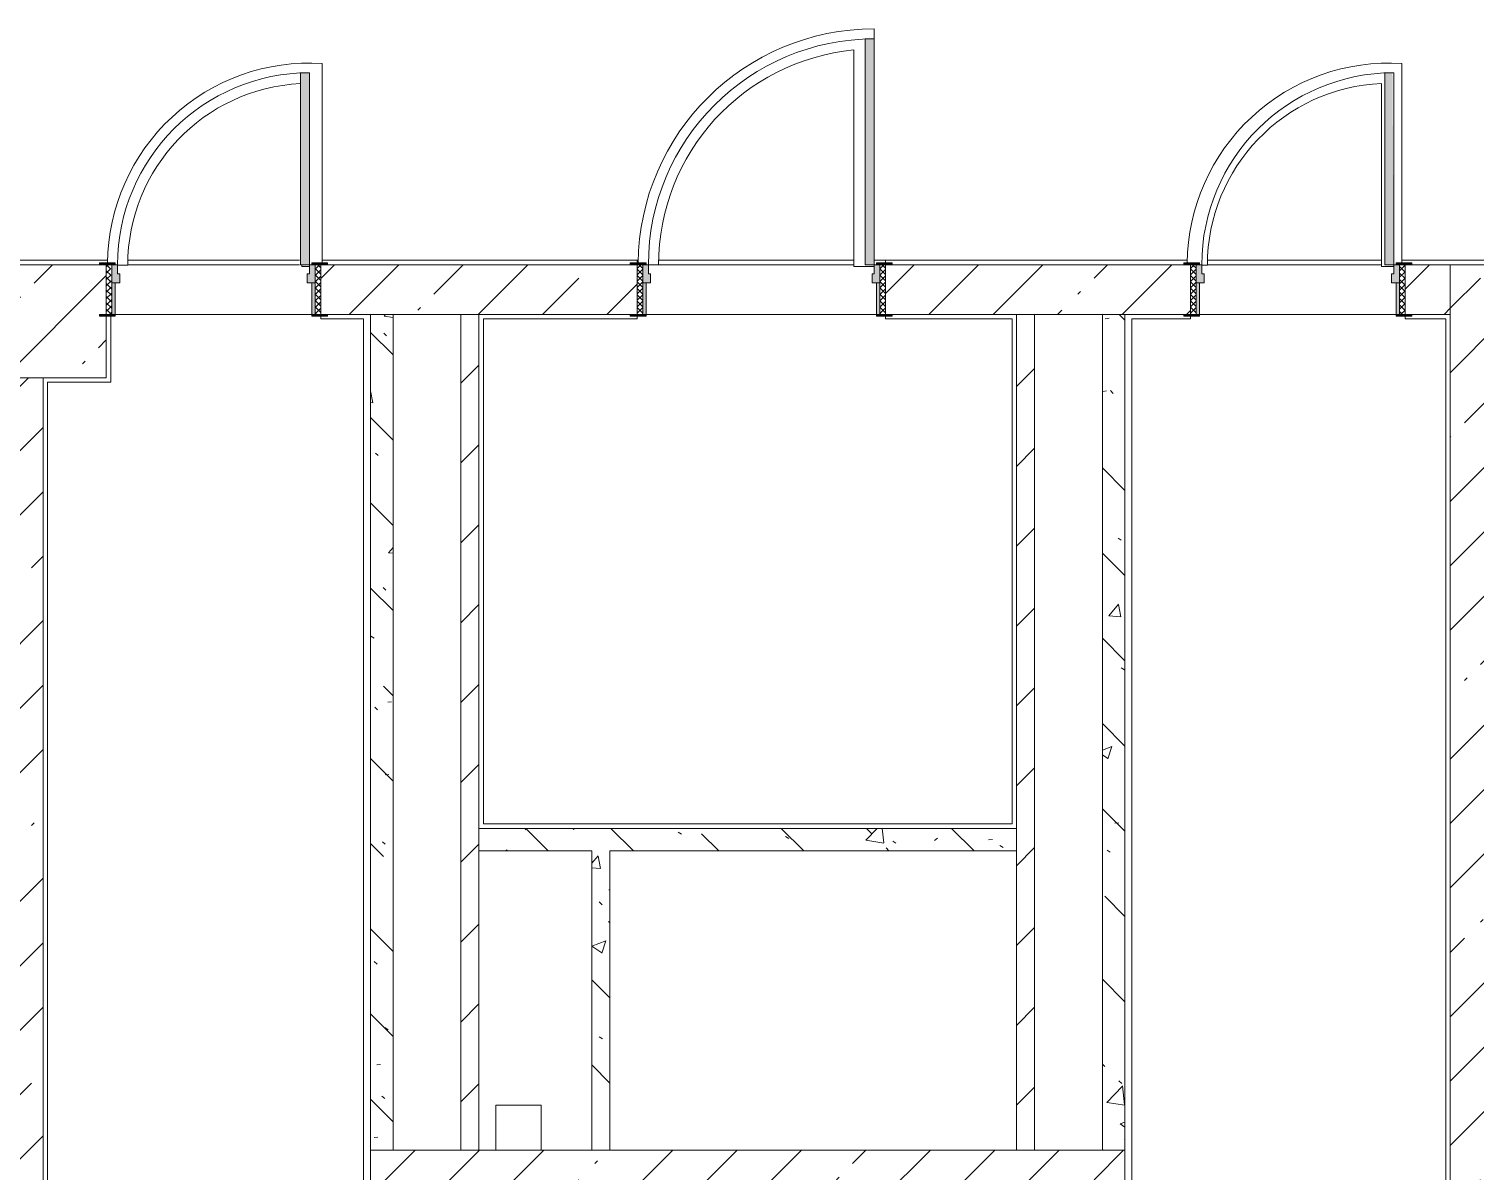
# Model space of a CAD drawing. Header units: millimetres. Extents: x 81711 to 274967, y -8553 to 29000.
# Drawn here: x 213524 to 219927, y 3888 to 8944 of the extents above; entities that cross this region are included whole.
import ezdxf

# ---------------------------------------------------------------- set-up
doc = ezdxf.new("R2010")
doc.units = ezdxf.units.MM
for name, color, linetype, lineweight, true_color in [('A-DOOR-5', 7, 'Continuous', 5, 0xe2e2e2), ('A-DOOR-6', 7, 'Continuous', 5, 0xaaaaaa), ('A-DOOR-FRAM-3', 7, 'Continuous', 5, 0xe2e2e2), ('A-DOOR-FRAM-4', 7, 'Continuous', 5, 0xaaaaaa), ('A-FLOR-2', 7, 'Continuous', 5, 0xaaaaaa), ('I-WALL-29', 7, 'Continuous', 5, 0x787878)]:
    doc.layers.add(name, color=color, linetype=linetype, lineweight=lineweight, true_color=true_color)
for name, color, linetype, lineweight in [('A-WALL', 7, 'Continuous', 9), ('I-WALL-27', 7, 'Continuous', 5), ('S-COLS-1', 7, 'Continuous', 5)]:
    doc.layers.add(name, color=color, linetype=linetype, lineweight=lineweight)
pattern_1 = [(45, (147956.67, 0), (-285.1231, 285.1231), []), (45, (148241.8, 0), (-285.1231, 285.1231), [504.031, -100.806, 16.764, -84.042])]
pattern_2 = [(45, (147956.67, 0), (-176.7767, 176.7767), [])]
pattern_3 = [(135, (147956.67, 0), (-377.1708, -377.1708), [533.4, -88.9, 17.78, -88.9]), (135, (147956.67, 376.94), (-377.1708, -377.1708), []), (50, (147956.67, 0), (637.6445, -55.7866), [66.675, -733.425]), (355, (147956.7, 0), (-123.3494, 668.699), [53.34, -586.74]), (100.451, (148009.8, -4.65), (514.299, 612.908), [56.665, -623.315]), (46.184, (147956.7, 177.8), (948.7764, -147.15), [100.012, -1100.137]), (96.636, (148035.7, 165.5), (830.909, 865.997), [84.998, -934.973]), (351.184, (147956.7, 177.8), (830.918, 865.988), [80.01, -880.11]), (21, (148045.57, 133.35), (530.6506, -357.9283), [66.675, -733.425]), (326, (148045.6, 133.35), (216.308, 644.6585), [53.34, -586.74]), (71.451, (148089.8, 103.5), (746.9596, 286.7243), [56.665, -623.315]), (37.5, (147956.67, 0), (10.8105, 295.9426), [16.764, -562.864, 16.764, -578.866, -588.962]), (37.5, (147956.67, 0), (10.8105, 295.9426), [-1175.258, 16.764, -572.198]), (7.5, (147956.67, 0), (233.8692, 350.6318), [16.764, -322.834, 16.764, -549.529, -224.472]), (7.5, (147956.67, 0), (233.8692, 350.6318), [-905.891, 16.764, -207.708]), (327.5, (147758.43, 0), (474.5678, -20.0513), [16.764, -205.486, 16.764, -676.656, -920.115]), (327.5, (147758.43, 0), (474.5678, -20.0513), [-915.67, 16.764, -903.351]), (317.5, (147669.53, 0), (518.4522, 88.9934), [16.764, -272.161, 16.764, -443.738, -653.415]), (317.5, (147669.53, 0), (518.4522, 88.9934), [-749.427, 16.764, -636.651])]
pattern_4 = [(135, (1826.41, 174.685), (-14.14214, -14.14214), []), (225, (1826.41, 174.685), (14.14214, -14.14214), [])]
pattern_5 = [(45, (-296.384, 174.685), (-14.1421, 14.1421), []), (135, (-296.384, 174.685), (-14.1421, -14.1421), [])]

# ---------------------------------------------------------------- blocks, each defined once
blk = doc.blocks.new('BSC_Колонна _Прямоугольная - 500х500-V80-1_5_3_птичка')
at = {"layer": 'S-COLS-1'}
h = blk.add_hatch(dxfattribs=at)
h.set_pattern_fill('FP_91', color=256, style=0, pattern_type=2)
h.set_pattern_definition([(45, (-65660, -7650), (-285.1231, 285.1231), []), (45, (-65374.88, -7650), (-285.1231, 285.1231), [504.031, -100.806, 16.764, -84.042])])
h.paths.add_polyline_path([(-30, -250), (250, -250), (250, 22), (220, 22), (220, 30), (250, 30), (250, 250), (-250, 250), (-250, -250)])
for p, q in [((220, 250), (-250, 250)), ((-250, 250), (-250, -250)), ((250, -250), (250, 22)), ((-250, -250), (250, -250))]:
    blk.add_line(p, q, dxfattribs=at)
blk = doc.blocks.new('110_Дверь_СКБ_1Ст_Внутренняя1 - Д-7_л__950x2100h_Туалет-21784696-1_5_3_птичка')
at = {"layer": 'A-DOOR-5'}
h = blk.add_hatch(color=256, dxfattribs=at)
h.paths.add_polyline_path([(-422.5, 30), (-402.5, 30), (-402.5, 70), (-412.5, 70), (-412.5, 110), (-437.5, 108), (-437.5, 30)])
h.paths.add_polyline_path([(447.5, 30), (462.5, 30), (462.5, 110), (437.5, 110), (437.5, 70), (427.5, 70), (427.5, 30), (437.5, 30)])
at = {"layer": 'A-DOOR-6'}
h = blk.add_hatch(dxfattribs=at)
h.set_pattern_fill('FP_25', color=256, style=0, pattern_type=2)
h.set_pattern_definition(pattern_4)
h.paths.add_polyline_path([(473.5, -110), (487.5, -110), (487.5, 110), (462.5, 110), (462.5, -110)])
at = {"layer": 'A-DOOR-FRAM-3'}
for points in [[(437.5, 110), (431.8, 960), (397.5, 960), (397.5, 110)], [(-462.5, 110), (-422.5, 110), (-422.5, 118), (-492.5, 117.6), (-492.5, 110), (-477.4, 110)], [(487.5, 110), (517.5, 110), (517.5, 118), (447.5, 118), (447.5, 110), (473.5, 110)], [(-422.5, -110), (-422.5, 30), (-437.5, 30), (-437.5, -110)], [(462.5, -110), (462.5, 30), (447.5, 30), (447.5, -110)], [(-462.5, -118), (-422.5, -118), (-422.5, -110), (-492.5, -110), (-492.5, -118)], [(517.5, -118), (517.5, -110), (447.5, -110), (447.5, -118), (487.5, -118)]]:
    blk.add_hatch(color=256, dxfattribs=at).paths.add_polyline_path(points)
at = {"layer": 'A-DOOR-FRAM-4'}
h = blk.add_hatch(dxfattribs=at)
h.set_pattern_fill('FP_26', color=256, style=0, pattern_type=2)
h.set_pattern_definition(pattern_5)
h.paths.add_polyline_path([(-462.5, -110), (-437.5, -110), (-437.5, 110), (-462.5, 108)])
at = {"layer": 'A-DOOR-6'}
for p, q in [((437.5, 960), (397.5, 960)), ((397.5, 960), (397.5, 110)), ((437.5, 110), (437.5, 960)), ((397.5, 110), (437.5, 110))]:
    blk.add_line(p, q, dxfattribs=at)
blk.add_arc((437.5, 110), 850, 90, 180, dxfattribs=at)
at = {"layer": 'A-DOOR-FRAM-4'}
for p, q in [((-422.5, 118), (-492.5, 118)), ((-492.5, 118), (-492.5, 110)), ((-492.5, 110), (-422.5, 110)), ((-437.5, 110), (-462.5, 110)), ((-462.5, 110), (-462.5, -110)), ((-412.5, 110), (-437.5, 110)), ((-437.5, 110), (-437.5, 30)), ((-437.5, -110), (-437.5, 110)), ((-422.5, 110), (-437.5, 110)), ((-437.5, 110), (-437.5, 109)), ((-437.5, 109), (-422.5, 109)), ((-422.5, 110), (-422.5, 118)), ((-422.5, 109), (-422.5, 110)), ((-412.5, 70), (-412.5, 110)), ((-402.5, 70), (-412.5, 70)), ((-402.5, 30), (-402.5, 70)), ((437.5, 70), (427.5, 70)), ((427.5, 70), (427.5, 30)), ((437.5, 110), (437.5, 70)), ((462.5, 110), (437.5, 110)), ((517.5, 118), (447.5, 118)), ((447.5, 118), (447.5, 110)), ((462.5, 110), (447.5, 110)), ((447.5, 110), (447.5, 109)), ((447.5, 110), (517.5, 110)), ((447.5, 109), (462.5, 109)), ((462.5, 30), (462.5, 110)), ((487.5, 110), (462.5, 110)), ((462.5, 110), (462.5, -110)), ((462.5, 109), (462.5, 110)), ((487.5, -110), (487.5, 110)), ((517.5, 110), (517.5, 118)), ((-437.5, 30), (-402.5, 30)), ((-422.5, 30), (-437.5, 30)), ((-437.5, 30), (-437.5, -110)), ((-422.5, -110), (-422.5, 30)), ((427.5, 30), (462.5, 30)), ((462.5, 30), (447.5, 30)), ((447.5, 30), (447.5, -110)), ((462.5, -110), (462.5, 30)), ((-422.5, -110), (-492.5, -110)), ((-492.5, -110), (-492.5, -118)), ((-492.5, -118), (-422.5, -118)), ((-462.5, -110), (-437.5, -110)), ((-437.5, -110), (-422.5, -110)), ((-422.5, -118), (-422.5, -110)), ((447.5, -110), (462.5, -110)), ((517.5, -110), (447.5, -110)), ((447.5, -110), (447.5, -118)), ((447.5, -118), (517.5, -118)), ((462.5, -110), (487.5, -110)), ((517.5, -118), (517.5, -110))]:
    blk.add_line(p, q, dxfattribs=at)
blk = doc.blocks.new('110_Дверь_СКБ_1Ст_Внутренняя1 - Д-7_л__950x2100h_Туалет-V125-1_5_3_птичка')
at = {"layer": 'A-DOOR-5'}
h = blk.add_hatch(color=256, dxfattribs=at)
h.paths.add_polyline_path([(447.5, 30), (462.5, 30), (462.5, 110), (437.5, 110), (437.5, 70), (427.5, 70), (427.5, 30), (437.5, 30)])
h.paths.add_polyline_path([(-422.5, 30), (-402.5, 30), (-402.5, 70), (-412.5, 70), (-412.5, 110), (-437.5, 108), (-437.5, 30)])
at = {"layer": 'A-DOOR-6'}
h = blk.add_hatch(dxfattribs=at)
h.set_pattern_fill('FP_25', color=256, style=0, pattern_type=2)
h.set_pattern_definition(pattern_4)
h.paths.add_polyline_path([(487.5, -110), (487.5, 110), (462.5, 110), (462.5, -110)])
at = {"layer": 'A-DOOR-FRAM-3'}
for points in [[(397.5, 110), (437.5, 110), (437.5, 960), (397.5, 960), (397.5, 130)], [(-437.5, 110), (-422.5, 110), (-422.5, 118), (-492.5, 118), (-492.5, 110), (-442.5, 110)], [(492.7, 110), (517.5, 110), (517.5, 118), (447.5, 118), (447.5, 110), (487.5, 110)], [(-422.5, -110), (-422.5, 30), (-437.5, 30), (-437.5, -110)], [(462.5, -110), (462.5, 30), (447.5, 30), (447.5, -110)], [(-442.5, -118), (-422.5, -118), (-422.5, -110), (-492.5, -110), (-492.5, -118), (-462.5, -118)], [(447.5, -118), (517.5, -118), (517.5, -110), (447.5, -110)]]:
    blk.add_hatch(color=256, dxfattribs=at).paths.add_polyline_path(points)
at = {"layer": 'A-DOOR-FRAM-4'}
h = blk.add_hatch(dxfattribs=at)
h.set_pattern_fill('FP_26', color=256, style=0, pattern_type=2)
h.set_pattern_definition(pattern_5)
h.paths.add_polyline_path([(-462.5, -110), (-437.5, -110), (-442.5, 110), (-462.5, 110)])
at = {"layer": 'A-DOOR-6'}
for p, q in [((437.5, 960), (397.5, 960)), ((397.5, 960), (397.5, 110)), ((437.5, 110), (437.5, 960)), ((397.5, 110), (437.5, 110))]:
    blk.add_line(p, q, dxfattribs=at)
blk.add_arc((437.5, 110), 850, 90, 180, dxfattribs=at)
at = {"layer": 'A-DOOR-FRAM-4'}
for p, q in [((-422.5, 118), (-492.5, 118)), ((-492.5, 118), (-492.5, 110)), ((-492.5, 110), (-422.5, 110)), ((-437.5, 110), (-462.5, 110)), ((-462.5, 110), (-462.5, -110)), ((-412.5, 110), (-437.5, 110)), ((-437.5, 110), (-437.5, 30)), ((-437.5, -110), (-437.5, 110)), ((-422.5, 110), (-437.5, 110)), ((-437.5, 110), (-437.5, 109)), ((-437.5, 109), (-422.5, 109)), ((-422.5, 110), (-422.5, 118)), ((-422.5, 109), (-422.5, 110)), ((-412.5, 70), (-412.5, 110)), ((-402.5, 70), (-412.5, 70)), ((-402.5, 30), (-402.5, 70)), ((437.5, 70), (427.5, 70)), ((427.5, 70), (427.5, 30)), ((437.5, 110), (437.5, 70)), ((462.5, 110), (437.5, 110)), ((517.5, 118), (447.5, 118)), ((447.5, 118), (447.5, 110)), ((462.5, 110), (447.5, 110)), ((447.5, 110), (447.5, 109)), ((447.5, 110), (517.5, 110)), ((447.5, 109), (462.5, 109)), ((462.5, 30), (462.5, 110)), ((487.5, 110), (462.5, 110)), ((462.5, 110), (462.5, -110)), ((462.5, 109), (462.5, 110)), ((487.5, -110), (487.5, 110)), ((517.5, 110), (517.5, 118)), ((-437.5, 30), (-402.5, 30)), ((-422.5, 30), (-437.5, 30)), ((-437.5, 30), (-437.5, -110)), ((-422.5, -110), (-422.5, 30)), ((427.5, 30), (462.5, 30)), ((462.5, 30), (447.5, 30)), ((447.5, 30), (447.5, -110)), ((462.5, -110), (462.5, 30)), ((-422.5, -110), (-492.5, -110)), ((-492.5, -110), (-492.5, -118)), ((-492.5, -118), (-422.5, -118)), ((-462.5, -110), (-437.5, -110)), ((-437.5, -110), (-422.5, -110)), ((-422.5, -118), (-422.5, -110)), ((447.5, -110), (462.5, -110)), ((517.5, -110), (447.5, -110)), ((447.5, -110), (447.5, -118)), ((447.5, -118), (517.5, -118)), ((462.5, -110), (487.5, -110)), ((517.5, -118), (517.5, -110))]:
    blk.add_line(p, q, dxfattribs=at)
blk = doc.blocks.new('110_Дверь_СКБ_1Ст_Внутренняя1 - Д-4 _л_ 1100x2100h_су мгн-32399982-1_5_3_птичка')
at = {"layer": 'A-DOOR-5'}
h = blk.add_hatch(color=256, dxfattribs=at)
h.paths.add_polyline_path([(537.5, 30), (537.5, 110), (512.5, 110), (512.5, 70), (502.5, 70), (502.5, 30), (522.5, 30)])
h.paths.add_polyline_path([(-512.5, 30), (-477.5, 30), (-477.5, 70), (-487.5, 70), (-487.5, 110), (-512.5, 109)])
at = {"layer": 'A-DOOR-6'}
h = blk.add_hatch(dxfattribs=at)
h.set_pattern_fill('FP_131', color=256, style=0, pattern_type=2)
h.set_pattern_definition([(135, (1751.41, 174.685), (-14.14214, -14.14214), []), (225, (1751.41, 174.685), (14.14214, -14.14214), [])])
h.paths.add_polyline_path([(537.5, -110), (562.5, -110), (562.5, 110), (537.5, 110), (537.5, 102.9)])
at = {"layer": 'A-DOOR-FRAM-3'}
for points in [[(511.8, 110), (512.5, 110), (512.5, 1110), (472.5, 1110), (472.5, 110)], [(-526.8, 110), (-497.5, 110), (-497.5, 118), (-567.5, 118), (-567.5, 110), (-532.4, 110)], [(592.5, 110), (592.5, 118), (522.5, 118), (522.5, 110), (562.5, 110)], [(-497.5, -110), (-497.5, 30), (-512.5, 30), (-512.5, -110)], [(537.5, -110), (537.5, 30), (522.5, 30), (522.5, -110)], [(-533.8, -118), (-497.5, -118), (-497.5, -110), (-567.5, -110), (-567.5, -118), (-537.5, -118)], [(562.5, -118), (592.5, -118), (592.5, -110), (522.5, -110), (522.5, -118), (537.5, -118)]]:
    blk.add_hatch(color=256, dxfattribs=at).paths.add_polyline_path(points)
at = {"layer": 'A-DOOR-FRAM-4'}
h = blk.add_hatch(dxfattribs=at)
h.set_pattern_fill('FP_132', color=256, style=0, pattern_type=2)
h.set_pattern_definition([(45, (-371.384, 174.685), (-14.1421, 14.1421), []), (135, (-371.384, 174.685), (-14.1421, -14.1421), [])])
h.paths.add_polyline_path([(-532.5, -110), (-512.5, -110), (-512.5, 110), (-537.5, 110), (-537.5, -110)])
at = {"layer": 'A-DOOR-6'}
for p, q in [((512.5, 1110), (472.5, 1110)), ((472.5, 1110), (472.5, 110)), ((512.5, 110), (512.5, 1110)), ((472.5, 110), (512.5, 110))]:
    blk.add_line(p, q, dxfattribs=at)
blk.add_arc((512.5, 110), 1000, 90, 180, dxfattribs=at)
at = {"layer": 'A-DOOR-FRAM-4'}
for p, q in [((-497.5, 118), (-567.5, 118)), ((-567.5, 118), (-567.5, 110)), ((-567.5, 110), (-497.5, 110)), ((-512.5, 110), (-537.5, 110)), ((-537.5, 110), (-537.5, -110)), ((-487.5, 110), (-512.5, 110)), ((-512.5, 110), (-512.5, 30)), ((-512.5, -110), (-512.5, 110)), ((-497.5, 110), (-512.5, 110)), ((-512.5, 110), (-512.5, 109)), ((-512.5, 109), (-497.5, 109)), ((-497.5, 110), (-497.5, 118)), ((-497.5, 109), (-497.5, 110)), ((-487.5, 70), (-487.5, 110)), ((-477.5, 70), (-487.5, 70)), ((-477.5, 30), (-477.5, 70)), ((512.5, 70), (502.5, 70)), ((502.5, 70), (502.5, 30)), ((512.5, 110), (512.5, 70)), ((537.5, 110), (512.5, 110)), ((592.5, 118), (522.5, 118)), ((522.5, 118), (522.5, 110)), ((537.5, 110), (522.5, 110)), ((522.5, 110), (522.5, 109)), ((522.5, 110), (592.5, 110)), ((522.5, 109), (537.5, 109)), ((537.5, 30), (537.5, 110)), ((562.5, 110), (537.5, 110)), ((537.5, 110), (537.5, -110)), ((537.5, 109), (537.5, 110)), ((562.5, -110), (562.5, 110)), ((592.5, 110), (592.5, 118)), ((-512.5, 30), (-477.5, 30)), ((-497.5, 30), (-512.5, 30)), ((-512.5, 30), (-512.5, -110)), ((-497.5, -110), (-497.5, 30)), ((502.5, 30), (537.5, 30)), ((537.5, 30), (522.5, 30)), ((522.5, 30), (522.5, -110)), ((537.5, -110), (537.5, 30)), ((-497.5, -110), (-567.5, -110)), ((-567.5, -110), (-567.5, -118)), ((-567.5, -118), (-497.5, -118)), ((-537.5, -110), (-512.5, -110)), ((-512.5, -110), (-497.5, -110)), ((-497.5, -118), (-497.5, -110)), ((522.5, -110), (537.5, -110)), ((592.5, -110), (522.5, -110)), ((522.5, -110), (522.5, -118)), ((522.5, -118), (592.5, -118)), ((537.5, -110), (562.5, -110)), ((592.5, -118), (592.5, -110))]:
    blk.add_line(p, q, dxfattribs=at)

msp = doc.modelspace()

# ---------------------------------------------------------------- hatches: boundary and pattern name
at = {"layer": 'I-WALL-27'}
h = msp.add_hatch(dxfattribs=at)
h.set_pattern_fill('FP_74', color=256, style=0, pattern_type=2)
h.set_pattern_definition(pattern_1)
h.paths.add_polyline_path([(217316.7, 7680), (218666.7, 7680), (218666.7, 7900), (217316.7, 7900)])
h.paths.add_polyline_path([(219816.7, 7680), (219816.7, 7900), (219616.7, 7900), (219616.7, 7680), (219646.7, 7680)])
h.paths.add_polyline_path([(214846.7, 7680), (216216.7, 7680), (216216.7, 7900), (214816.7, 7900), (214816.7, 7680), (214822.7, 7680)])
h = msp.add_hatch(dxfattribs=at)
h.set_pattern_fill('FP_74', color=256, style=0, pattern_type=2)
h.set_pattern_definition(pattern_1)
h.paths.add_polyline_path([(220036.7, -100), (220036.7, 7900), (219816.7, 7900), (219816.7, -100)])
h = msp.add_hatch(dxfattribs=at)
h.set_pattern_fill('FP_110', color=256, style=0, pattern_type=2)
h.set_pattern_definition(pattern_2)
h.paths.add_polyline_path([(215436.7, 3980), (215516.7, 3980), (215516.7, 7680), (215436.7, 7680), (215436.7, 4069.5)])
h = msp.add_hatch(dxfattribs=at)
h.set_pattern_fill('FP_110', color=256, style=0, pattern_type=2)
h.set_pattern_definition(pattern_2)
h.paths.add_polyline_path([(217976.7, 3980), (217976.7, 7680), (217896.7, 7680), (217896.7, 3980)])
h = msp.add_hatch(dxfattribs=at)
h.set_pattern_fill('FP_74', color=256, style=0, pattern_type=2)
h.set_pattern_definition(pattern_1)
h.paths.add_polyline_path([(213586.7, 400), (213586.7, 7400), (213366.7, 7400), (213366.7, 400)])
h = msp.add_hatch(dxfattribs=at)
h.set_pattern_fill('FP_74', color=256, style=0, pattern_type=2)
h.set_pattern_definition(pattern_1)
h.paths.add_polyline_path([(215652.4, 3760), (218376.7, 3760), (218376.7, 3980), (215036.7, 3980), (215036.7, 3760), (215591.7, 3760)])
at = {"layer": 'I-WALL-29'}
h = msp.add_hatch(dxfattribs=at)
h.set_pattern_fill('FP_103', color=256, style=0, pattern_type=2)
h.set_pattern_definition(pattern_3)
h.paths.add_polyline_path([(215136.7, 3980), (215136.7, 7680), (215036.7, 7680), (215036.7, 3980)])
h = msp.add_hatch(dxfattribs=at)
h.set_pattern_fill('FP_103', color=256, style=0, pattern_type=2)
h.set_pattern_definition(pattern_3)
h.paths.add_polyline_path([(218376.7, 3980), (218376.7, 7680), (218276.7, 7680), (218276.7, 3980)])
h = msp.add_hatch(dxfattribs=at)
h.set_pattern_fill('FP_103', color=256, style=0, pattern_type=2)
h.set_pattern_definition(pattern_3)
h.paths.add_polyline_path([(215516.7, 5305), (217896.7, 5305), (217896.7, 5405), (215516.7, 5405)])
h = msp.add_hatch(dxfattribs=at)
h.set_pattern_fill('FP_103', color=256, style=0, pattern_type=2)
h.set_pattern_definition(pattern_3)
h.paths.add_polyline_path([(216096.7, 3980), (216096.7, 5305), (216016.7, 5305), (216016.7, 3980)])

# ---------------------------------------------------------------- linework, layer by layer
at = {"layer": 'A-FLOR-2'}
for p, q in [((217266.7, 8900), (217266.7, 8944)), ((217176.7, 8850.7), (217176.7, 7892.9)), ((214822.7, 7908), (214822.7, 8791.2)), ((219602.7, 7908), (219602.7, 8791.2)), ((219512.7, 8702.3), (219512.7, 7892.9)), ((186696.7, 7920), (213873, 7920)), ((213916.7, 7898), (213961.7, 7898)), ((214722.7, 7900), (213961.8, 7900)), ((213963, 7920), (214722.7, 7920)), ((214732.7, 7900), (214732.7, 7892.9)), ((214732.7, 7892.9), (214766.7, 7892.9)), ((214822.7, 7920), (216222.8, 7920)), ((216216.7, 7920), (216216.7, 7908)), ((216266.7, 7899), (216311.7, 7899)), ((216312.8, 7920), (217176.7, 7920)), ((217176.7, 7892.9), (217266.7, 7892.9)), ((218653, 7920), (217266.7, 7920)), ((217316.7, 7908), (217316.7, 7920)), ((218716.7, 7898), (218741.7, 7898)), ((218743, 7920), (219512.7, 7920)), ((219512.7, 7892.9), (219566.7, 7892.9)), ((219602.7, 7920), (220261.6, 7920)), ((213886.7, 7672), (213886.7, 7380)), ((214816.7, 7660), (214816.7, 7672)), ((215005.7, 7660), (214816.7, 7660)), ((215005.7, 7660), (215005.7, 3729)), ((216216.7, 7660), (215536.7, 7660)), ((215536.7, 7660), (215536.7, 5425)), ((216216.7, 7672), (216216.7, 7660)), ((217316.7, 7660), (217316.7, 7672)), ((217876.7, 7660), (217316.7, 7660)), ((217876.7, 5425), (217876.7, 7660)), ((218666.7, 7660), (218407.7, 7660)), ((218407.7, 2347.5), (218407.7, 7660)), ((218666.7, 7672), (218666.7, 7660)), ((219616.7, 7660), (219616.7, 7672)), ((219796.7, 7660), (219616.7, 7660)), ((219796.7, 515.6), (219796.7, 7660)), ((213886.7, 7380), (213606.7, 7380)), ((213606.7, 7380), (213606.7, 515.5)), ((215536.7, 5425), (217876.7, 5425)), ((215591.7, 3980), (215591.7, 4180)), ((215591.7, 4180), (215791.7, 4180)), ((215791.7, 4180), (215791.7, 3980))]:
    msp.add_line(p, q, dxfattribs=at)
for centre, radius, start, end in [((217266.7, 7899), 1045, 90, 179.50487), ((217266.7, 7900), 955, 95.40763, 180.06083), ((214766.7, 7898), 895, 86.41414, 179.35657), ((219546.7, 7898), 895, 86.41414, 179.35657), ((214766.7, 7898), 805, 92.85121, 180), ((219546.7, 7898), 805, 92.42307, 180)]:
    msp.add_arc(centre, radius, start, end, dxfattribs=at)
at = {"layer": 'A-WALL'}
for p, q in [((215136.7, 7680), (215036.7, 7680)), ((215516.7, 7680), (215436.7, 7680)), ((217976.7, 7680), (217896.7, 7680)), ((218376.7, 7680), (218276.7, 7680)), ((215516.7, 5405), (215516.7, 5305)), ((217896.7, 5305), (217896.7, 5405)), ((215036.7, 3980), (215136.7, 3980)), ((215436.7, 3980), (215516.7, 3980)), ((216016.7, 3980), (216096.7, 3980)), ((217896.7, 3980), (217976.7, 3980))]:
    msp.add_line(p, q, dxfattribs=at)
at = {"layer": 'I-WALL-27'}
for p, q in [((213961.8, 7900), (214722.7, 7900)), ((216186.7, 7900), (214846.7, 7900)), ((216310.9, 7900), (217176.7, 7900)), ((218636.7, 7900), (217346.7, 7900)), ((218741.8, 7900), (219512.7, 7900)), ((220206.7, 7900), (219646.7, 7900)), ((219816.7, 7900), (219816.7, 515.5)), ((214776.7, 7680), (213906.7, 7680)), ((214846.7, 7680), (215036.7, 7680)), ((215036.7, 7680), (215036.7, 3760)), ((215136.7, 7680), (215436.7, 7680)), ((215136.7, 3980), (215136.7, 7680)), ((215436.7, 7680), (215436.7, 3980)), ((215516.7, 7680), (216186.7, 7680)), ((215516.7, 5405), (215516.7, 7680)), ((217276.7, 7680), (216256.7, 7680)), ((217346.7, 7680), (217896.7, 7680)), ((217896.7, 7680), (217896.7, 5405)), ((217976.7, 7680), (218276.7, 7680)), ((217976.7, 3980), (217976.7, 7680)), ((218276.7, 7680), (218276.7, 3980)), ((218376.7, 7680), (218636.7, 7680)), ((218376.7, 3760), (218376.7, 7680)), ((219576.7, 7680), (218706.7, 7680)), ((219646.7, 7680), (219816.7, 7680)), ((213586.7, 400), (213586.7, 7400)), ((217896.7, 5405), (215516.7, 5405)), ((215516.7, 3980), (215516.7, 5305)), ((215516.7, 5305), (216016.7, 5305)), ((216016.7, 5305), (216016.7, 3980)), ((216096.7, 5305), (217896.7, 5305)), ((216096.7, 3980), (216096.7, 5305)), ((217896.7, 5305), (217896.7, 3980)), ((215436.7, 3980), (215136.7, 3980)), ((216016.7, 3980), (215516.7, 3980)), ((217896.7, 3980), (216096.7, 3980)), ((218376.7, 3980), (217976.7, 3980))]:
    msp.add_line(p, q, dxfattribs=at)

# ---------------------------------------------------------------- block references
at = {"layer": 'A-DOOR-6'}
for name, p in [('110_Дверь_СКБ_1Ст_Внутренняя1 - Д-4 _л_ 1100x2100h_су мгн-32399982-1_5_3_птичка', (216754.2, 7790)), ('110_Дверь_СКБ_1Ст_Внутренняя1 - Д-7_л__950x2100h_Туалет-V125-1_5_3_птичка', (214329.2, 7790)), ('110_Дверь_СКБ_1Ст_Внутренняя1 - Д-7_л__950x2100h_Туалет-21784696-1_5_3_птичка', (219129.2, 7790))]:
    msp.add_blockref(name, p, dxfattribs=at)
at = {"layer": 'S-COLS-1'}
msp.add_blockref('BSC_Колонна _Прямоугольная - 500х500-V80-1_5_3_птичка', (213616.7, 7650), dxfattribs=at)

doc.saveas('drawing.dxf')
